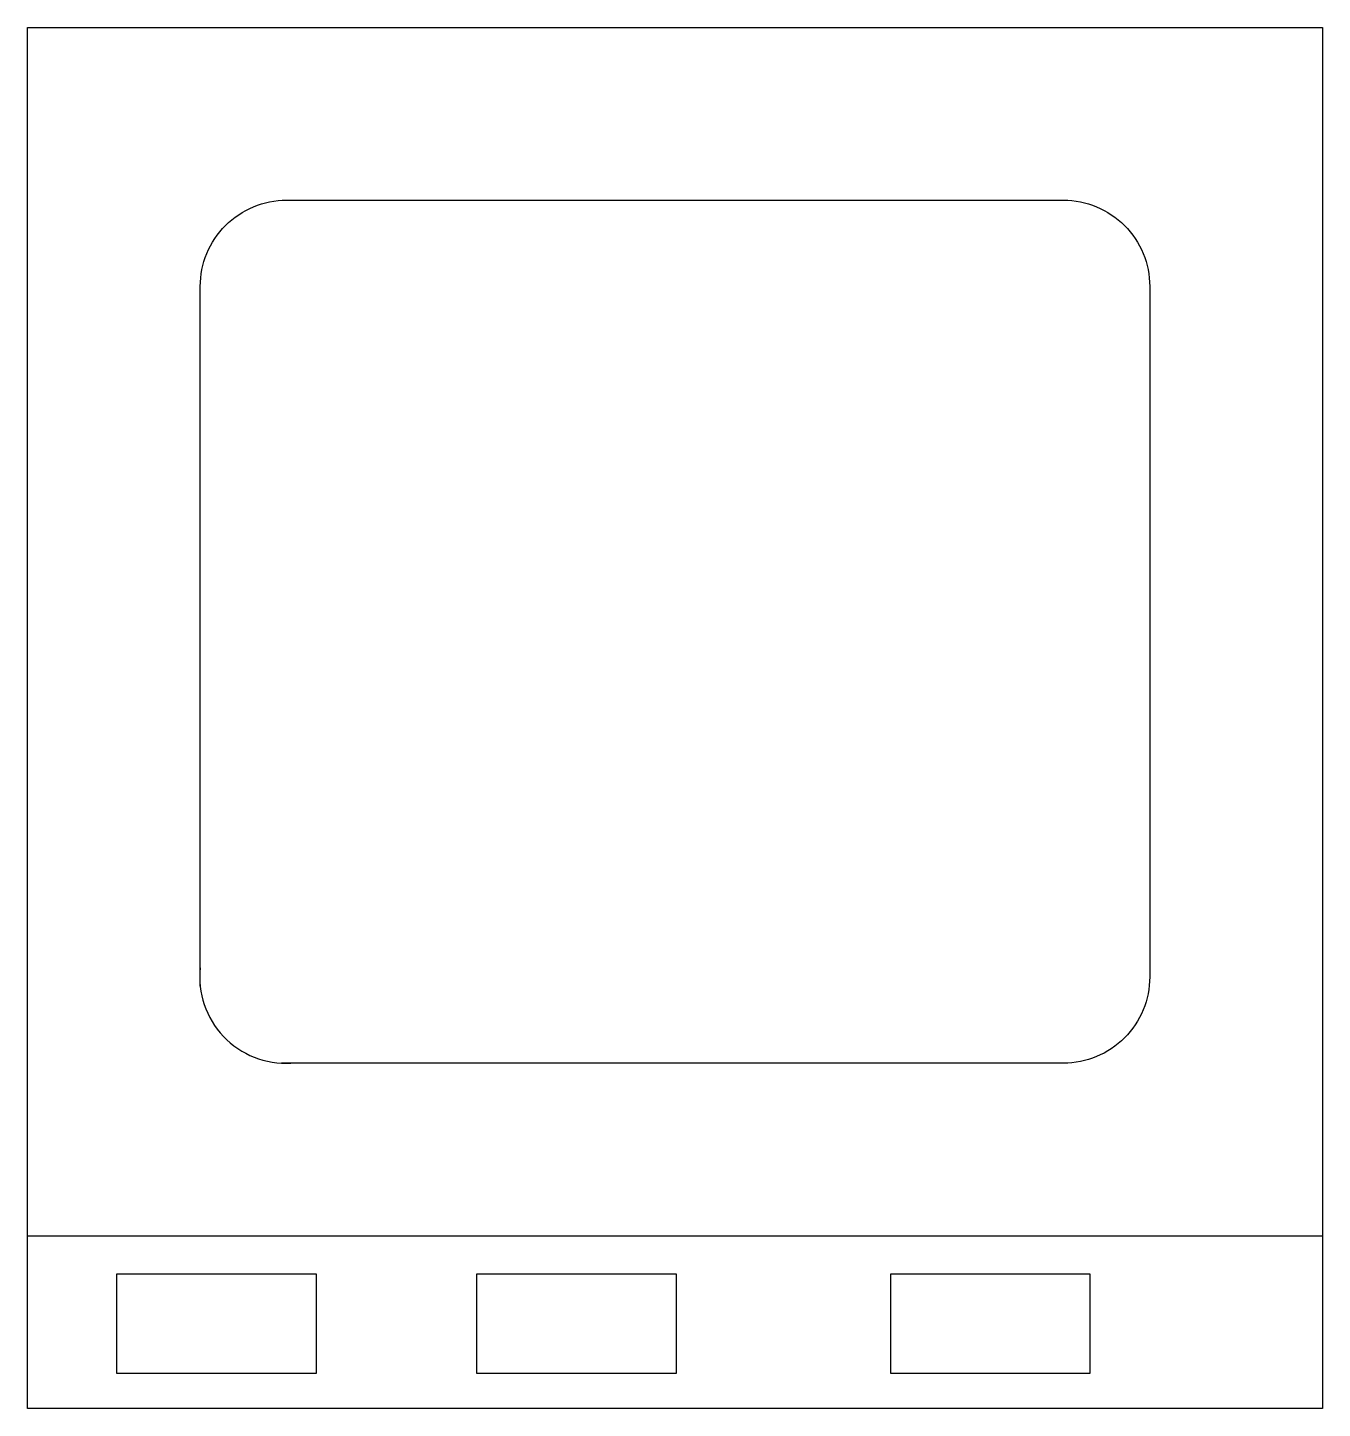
# Model space of a CAD drawing. Header units: metres. Extents: x 0 to 0.75, y 0 to 0.8.
import ezdxf

# ---------------------------------------------------------------- set-up
doc = ezdxf.new("R2010")
doc.units = ezdxf.units.M

msp = doc.modelspace()

# ---------------------------------------------------------------- linework, layer by layer
for points in [[(0.75, 0), (0, 0), (0, 0.8), (0.75, 0.8), (0.75, 0)], [(0, 0.1), (0.75, 0.1)]]:
    msp.add_lwpolyline(points)
msp.add_lwpolyline([(0.1, 0.24455), (0.1, 0.65, -0.414214), (0.15, 0.7), (0.6, 0.7, -0.414214), (0.65, 0.65), (0.65, 0.25, -0.414214), (0.6, 0.2), (0.14698, 0.2)], format="xyb")
for points in [[(0.05168, 0.02024), (0.05168, 0.07788), (0.16707, 0.07788), (0.16707, 0.02024)], [(0.26028, 0.02024), (0.26028, 0.07788), (0.37568, 0.07788), (0.37568, 0.02024)], [(0.49995, 0.02024), (0.49995, 0.07788), (0.61535, 0.07788), (0.61535, 0.02024)]]:
    msp.add_lwpolyline(points, close=True)
msp.add_arc((0.14971, 0.24993), 0.05, 173.8325, 273.12652)

doc.saveas('drawing.dxf')
